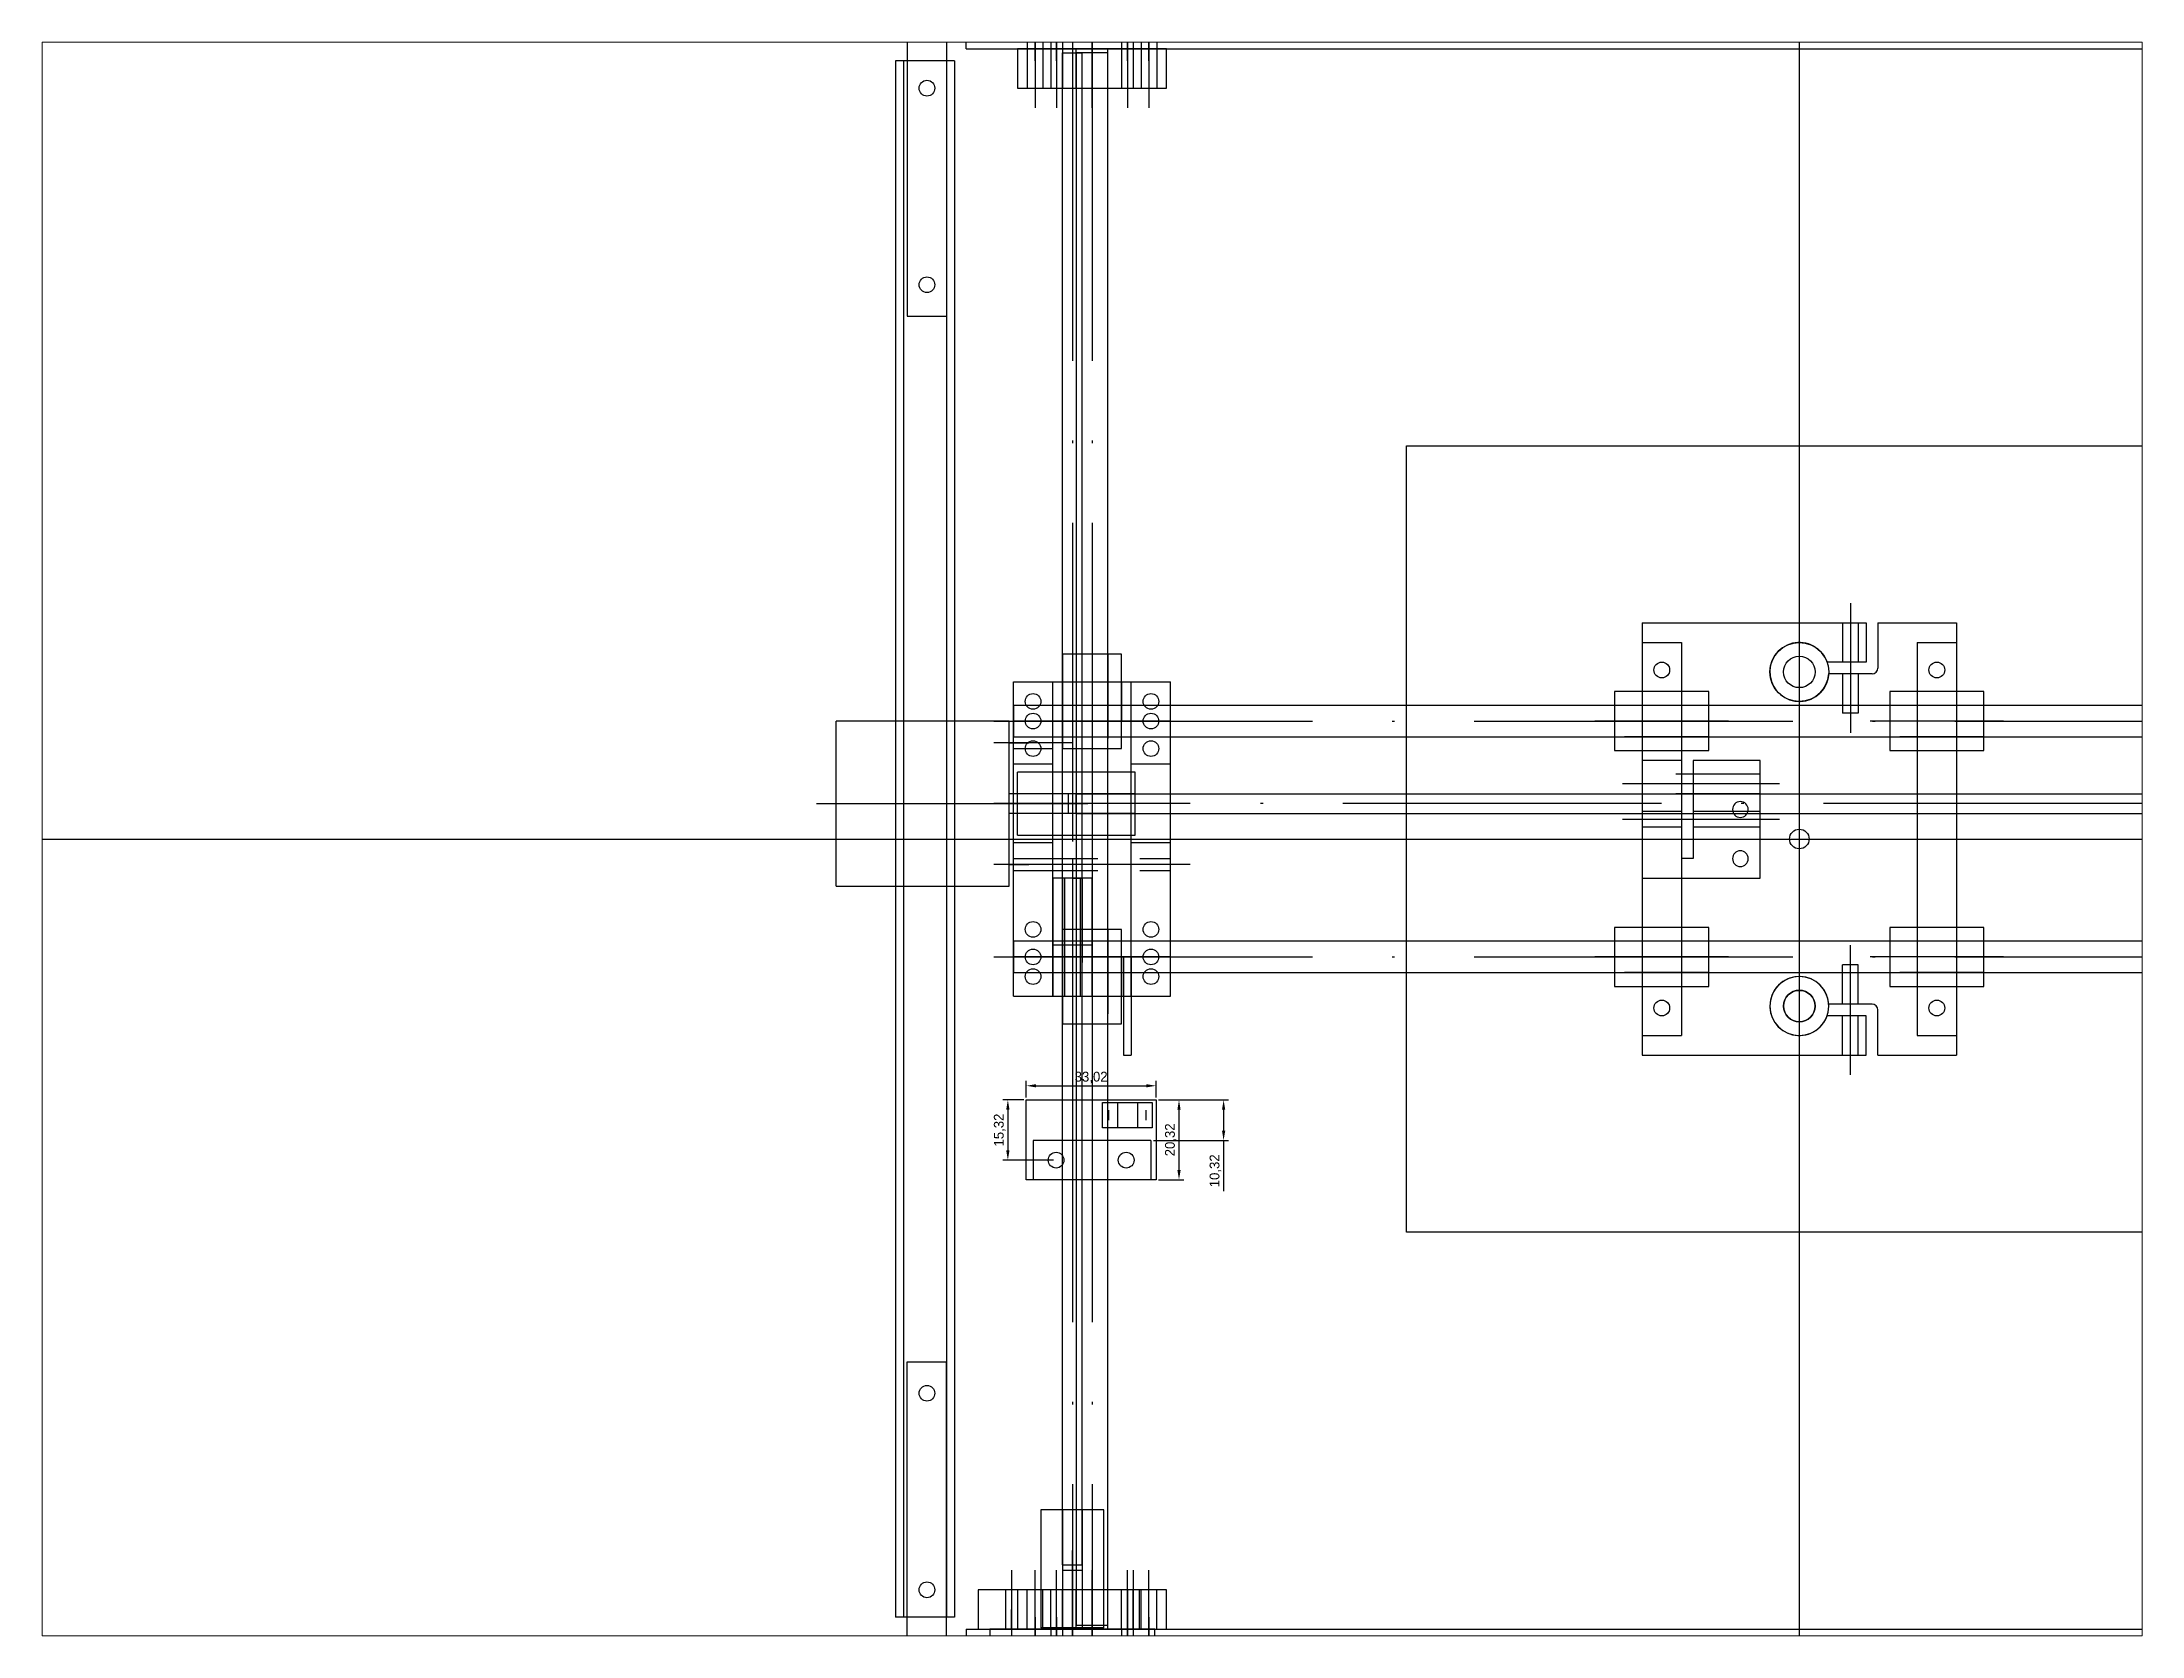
# Paper-space layout 'Layout1' of a CAD drawing. Header units: millimetres. Extents: x 26 to 231, y 20 to 176.
# The model-space entities are those that its viewports show. They can reach past a viewport. Long polylines and large blocks are cut down to what shows.
import ezdxf

# ---------------------------------------------------------------- set-up
doc = ezdxf.new("R2010")
doc.units = ezdxf.units.MM
doc.linetypes.add('ACAD_ISO10W100', pattern=[18, 12, -3, 0, -3])
doc.linetypes.add('HIDDEN2', pattern=[4.7625, 3.175, -1.5875])
for name, color, linetype in [('bearings', 242, 'Continuous'), ('bed', 10, 'Continuous'), ('clutches', 90, 'Continuous'), ('endstops', 210, 'Continuous'), ('endstops_plate', 200, 'Continuous'), ('frame', 31, 'Continuous'), ('frame_angles', 11, 'Continuous'), ('nuts', 182, 'Continuous'), ('rods', 34, 'Continuous'), ('screws', 51, 'Continuous'), ('steppers', 120, 'Continuous'), ('x_fix', 142, 'Continuous'), ('y_fix', 54, 'Continuous'), ('z_fix', 226, 'Continuous'), ('zx_fix', 86, 'Continuous')]:
    doc.layers.add(name, color=color, linetype=linetype)
doc.dimstyles.new('ISO-25', dxfattribs={"dimtxt": 2.5, "dimasz": 2.5, "dimexe": 1.25, "dimexo": 0.625, "dimtad": 1, "dimtxsty": 'Standard', "dimcen": 2.5, "dimadec": 0, "dimazin": 0, "dimtfac": 1, "dimtmove": 0, "dimatfit": 3, "dimfxl": 1, "dimarcsym": 0})

# ---------------------------------------------------------------- blocks, each defined once
blk = doc.blocks.new('rod')
at = {"layer": 'rods'}
for p, q in [((4, 0), (-4, 0)), ((-4, 0), (-4, -400)), ((4, -400), (4, 0)), ((-4, -400), (4, -400))]:
    blk.add_line(p, q, dxfattribs=at)
at = {"layer": 'rods', "linetype": 'ACAD_ISO10W100'}
blk.add_line((0, 5), (0, -405), dxfattribs=at)
blk = doc.blocks.new('bearing1')
at = {"layer": 'bearings', "linetype": 'ACAD_ISO10W100'}
blk.add_line((0, 17), (0, -17), dxfattribs=at)
at = {"layer": 'bearings'}
for p, q in [((7.5, 12), (-7.5, 12)), ((-7.5, 12), (-7.5, -12)), ((7.5, -12), (7.5, 12)), ((-7.5, -12), (7.5, -12))]:
    blk.add_line(p, q, dxfattribs=at)
at = {"layer": 'bearings', "linetype": 'HIDDEN2'}
for p, q in [((-4, 12), (-4, -12)), ((4, 12), (4, -12))]:
    blk.add_line(p, q, dxfattribs=at)
blk = doc.blocks.new('stepper')
at = {"layer": 'steppers'}
for p, q in [((0, -21), (0, 21)), ((44, 21), (0, 21)), ((44, -21), (44, 21)), ((44, 15.5), (49, 15.5)), ((59, 2.5), (44, 2.5)), ((59, 2.5), (59, -2.5)), ((59, -2.5), (44, -2.5)), ((44, -15.5), (49, -15.5)), ((0, -21), (44, -21))]:
    blk.add_line(p, q, dxfattribs=at)
at = {"layer": 'steppers', "linetype": 'ACAD_ISO10W100'}
blk.add_line((-5, 0), (64, 0), dxfattribs=at)
blk = doc.blocks.new('bearing2')
at = {"layer": 'bearings'}
for radius in [7.5, 4]:
    blk.add_circle((0, 0), radius, dxfattribs=at)
blk = doc.blocks.new('nut_top')
at = {"linetype": 'HIDDEN2'}
for p, q in [((-2.5, 30), (-2.5, 0)), ((2.5, 30), (2.5, 0))]:
    blk.add_line(p, q, dxfattribs=at)
blk.add_line((0, 30), (2.5, 30))
at = {"layer": 'nuts', "linetype": 'ACAD_ISO10W100'}
blk.add_line((0, 35), (0, -5), dxfattribs=at)
at = {"layer": 'nuts'}
for p, q in [((5, 30), (-5, 30)), ((-5, 30), (-5, 0)), ((5, 0), (5, 30)), ((5, 13), (-5, 13)), ((5, 10), (-5, 10)), ((-5, 0), (5, 0))]:
    blk.add_line(p, q, dxfattribs=at)
at = {"layer": 'nuts', "linetype": 'HIDDEN2'}
for p, q in [((-2, 30), (-2, 0)), ((2, 30), (2, 0))]:
    blk.add_line(p, q, dxfattribs=at)
blk = doc.blocks.new('screw_1')
at = {"linetype": 'ACAD_ISO10W100'}
blk.add_line((0, 389.64), (0, -5), dxfattribs=at)
at = {"layer": 'screws'}
for p, q in [((-2.5, 0), (-2.5, 384.64)), ((-2.5, 384.64), (2.5, 384.64)), ((2.5, 0), (2.5, 384.64)), ((-2.5, 0), (2.5, 0))]:
    blk.add_line(p, q, dxfattribs=at)
blk = doc.blocks.new('clutch')
at = {"layer": 'clutches', "linetype": 'ACAD_ISO10W100'}
blk.add_line((0, 35), (0, -5), dxfattribs=at)
at = {"layer": 'clutches'}
for p, q in [((8, 30), (-8, 30)), ((-8, 30), (-8, 0)), ((8, 0), (8, 30)), ((8, 0), (-8, 0))]:
    blk.add_line(p, q, dxfattribs=at)
at = {"layer": 'clutches', "linetype": 'HIDDEN2'}
for p, q in [((-2.5, 30), (-2.5, 0)), ((2.5, 30), (2.5, 0))]:
    blk.add_line(p, q, dxfattribs=at)
blk = doc.blocks.new('but_front')
at = {"layer": 'nuts', "linetype": 'ACAD_ISO10W100'}
for p, q in [((15, 35), (15, -5)), ((24, 35), (24, -5))]:
    blk.add_line(p, q, dxfattribs=at)
at = {"layer": 'nuts'}
for p, q in [((0, 0), (0, 30)), ((0, 30), (30, 30)), ((15, 30), (23, 30)), ((30, 30), (30, 13)), ((30, 13), (5, 13)), ((5, 13), (5, 13)), ((5, 13), (5, 10)), ((30, 10), (5, 10)), ((30, 10), (30, 0)), ((30, 0), (0, 0))]:
    blk.add_line(p, q, dxfattribs=at)
at = {"layer": 'nuts', "linetype": 'HIDDEN2'}
for p, q in [((13, 30), (13, 13)), ((17, 30), (17, 13)), ((21.5, 30), (21.5, 0)), ((26.5, 30), (26.5, 0)), ((13, 10), (13, 0)), ((17, 10), (17, 0))]:
    blk.add_line(p, q, dxfattribs=at)
at = {"layer": 'nuts'}
for centre in [(5, 25), (17.5, 25)]:
    blk.add_circle(centre, 2, dxfattribs=at)
blk = doc.blocks.new('bed_top')
at = {"layer": 'bed'}
for p, q in [((0, 200), (200, 200)), ((0, 0), (0, 200)), ((200, 200), (200, 0)), ((200, 0), (0, 0))]:
    blk.add_line(p, q, dxfattribs=at)
blk = doc.blocks.new('x_fix_top')
at = {"layer": 'x_fix', "linetype": 'ACAD_ISO10W100'}
for p, q in [((0, 85), (0, -5)), ((-5, 64.5), (-25, 64.5)), ((25, 49), (-25, 49)), ((25, 33.5), (-25, 33.5))]:
    blk.add_line(p, q, dxfattribs=at)
at = {"layer": 'x_fix'}
for p, q in [((-20, 80), (20, 80)), ((-20, 0), (-20, 80)), ((-10, 0), (-10, 80)), ((10, 0), (10, 80)), ((20, 0), (20, 80)), ((20, 70), (-20, 70)), ((20, 10), (-20, 10)), ((-20, 0), (-20, 10)), ((0, 10), (7.5, 10)), ((20, 0), (20, 10)), ((-20, 0), (20, 0))]:
    blk.add_line(p, q, dxfattribs=at)
at = {"layer": 'x_fix', "linetype": 'HIDDEN2'}
for p, q in [((-7.5, 80), (-7.5, 70)), ((7.5, 80), (7.5, 70)), ((-20, 66), (-10, 66)), ((-20, 63), (-10, 63)), ((-10, 59), (-20, 59)), ((20, 59), (10, 59)), ((-10, 39), (-20, 39)), ((20, 39), (10, 39)), ((-20, 35), (20, 35)), ((-20, 32), (20, 32)), ((-7.5, 10), (-7.5, 0)), ((7.5, 10), (7.5, 0))]:
    blk.add_line(p, q, dxfattribs=at)
at = {"layer": 'x_fix'}
for centre in [(-15, 75), (15, 75), (-15, 70), (15, 70), (-15, 63), (15, 63), (-15, 17), (15, 17), (-15, 10), (15, 10), (-15, 5), (15, 5)]:
    blk.add_circle(centre, 2, dxfattribs=at)
blk = doc.blocks.new('*D52')
at = {"layer": 'endstops_plate', "color": 0, "lineweight": -2}
for p, q in [((20.91, 133.62), (27.39, 133.62)), ((26.14, 131.12), (26.14, 115.8)), ((20.91, 113.3), (27.39, 113.3))]:
    blk.add_line(p, q, dxfattribs=at)
at = {"layer": 'endstops_plate', "color": 0}
for points in [[(25.73, 131.12), (26.56, 131.12), (26.14, 133.62)], [(25.73, 115.8), (26.56, 115.8), (26.14, 113.3)]]:
    blk.add_solid(points, dxfattribs=at)
at = {"layer": 'endstops_plate', "color": 0, "insert": (24.06, 123.46), "char_height": 2.5, "attachment_point": 5, "rotation": 90}
blk.add_mtext('20,32', dxfattribs=at)
blk = doc.blocks.new('*D53')
at = {"layer": 'endstops_plate', "color": 0, "lineweight": -2}
for p, q in [((-13.36, 133.62), (-18.66, 133.62)), ((-17.41, 131.12), (-17.41, 120.8)), ((-5.77, 118.3), (-18.66, 118.3))]:
    blk.add_line(p, q, dxfattribs=at)
at = {"layer": 'endstops_plate', "color": 0}
for points in [[(-17.83, 131.12), (-16.99, 131.12), (-17.41, 133.62)], [(-17.83, 120.8), (-16.99, 120.8), (-17.41, 118.3)]]:
    blk.add_solid(points, dxfattribs=at)
at = {"layer": 'endstops_plate', "color": 0, "insert": (-19.49, 125.96), "char_height": 2.5, "attachment_point": 5, "rotation": 90}
blk.add_mtext('15,32', dxfattribs=at)
blk = doc.blocks.new('*D54')
at = {"layer": 'endstops_plate', "color": 0, "lineweight": -2}
for p, q in [((-12.73, 134.25), (-12.73, 138.47)), ((-10.23, 137.22), (17.79, 137.22)), ((20.29, 134.25), (20.29, 138.47))]:
    blk.add_line(p, q, dxfattribs=at)
at = {"layer": 'endstops_plate', "color": 0}
for points in [[(-10.23, 137.64), (-10.23, 136.81), (-12.73, 137.22)], [(17.79, 137.64), (17.79, 136.81), (20.29, 137.22)]]:
    blk.add_solid(points, dxfattribs=at)
at = {"layer": 'endstops_plate', "color": 0, "insert": (3.78, 139.31), "char_height": 2.5, "attachment_point": 5}
blk.add_mtext('33,02', dxfattribs=at)
blk = doc.blocks.new('*D55')
at = {"layer": 'endstops_plate', "color": 0, "lineweight": -2}
for p, q in [((20.91, 133.62), (38.74, 133.62)), ((37.49, 131.12), (37.49, 125.8)), ((19.62, 123.3), (38.74, 123.3)), ((37.49, 123.3), (37.49, 110.39))]:
    blk.add_line(p, q, dxfattribs=at)
at = {"layer": 'endstops_plate', "color": 0}
for points in [[(37.08, 131.12), (37.91, 131.12), (37.49, 133.62)], [(37.08, 125.8), (37.91, 125.8), (37.49, 123.3)]]:
    blk.add_solid(points, dxfattribs=at)
at = {"layer": 'endstops_plate', "color": 0, "insert": (35.41, 115.59), "char_height": 2.5, "attachment_point": 5, "rotation": 90}
blk.add_mtext('10,32', dxfattribs=at)

msp = doc.modelspace()

# ---------------------------------------------------------------- linework, layer by layer
for p, direction in [((184, 234), (0, -1)), ((0, 200), (1, 0))]:
    msp.add_xline(p, direction)
at = {"layer": 'endstops'}
for p, q in [((12, 170), (12, 144.999)), ((12, 170), (14, 170)), ((14, 170), (14, 144.999)), ((12, 144.999), (14, 144.999)), ((6.65, 132.933), (19.35, 132.933)), ((6.65, 126.533), (6.65, 132.933)), ((8.25, 128.463), (8.25, 131.003)), ((10.45, 132.933), (10.45, 126.533)), ((15.55, 132.933), (15.55, 126.533)), ((17.75, 128.463), (17.75, 131.003)), ((19.35, 132.933), (19.35, 126.533)), ((-11, 123.303), (-11, 113.303)), ((19, 123.303), (-11, 123.303)), ((19.35, 126.533), (6.65, 126.533)), ((19, 123.303), (19, 113.303)), ((19, 113.303), (-11, 113.303))]:
    msp.add_line(p, q, dxfattribs=at)
for centre in [(-5.14, 118.303), (12.7, 118.303)]:
    msp.add_circle(centre, 2, dxfattribs=at)
at = {"layer": 'endstops_plate'}
for p, q in [((-12.73, 133.623), (20.29, 133.623)), ((-12.73, 113.303), (-12.73, 133.623)), ((20.29, 133.623), (20.29, 113.303)), ((20.29, 113.303), (-12.73, 113.303))]:
    msp.add_line(p, q, dxfattribs=at)
at = {"layer": 'frame'}
for p, q in [((-28, 401), (-28, 416)), ((-28, 403), (396, 403)), ((-28, 401), (396, 401)), ((-12.5, 403), (-12.5, 401)), ((-8.5, 403), (-8.5, 401)), ((-6.5, 403), (-6.5, 401)), ((-3.5, 403), (-3.5, 401)), ((11.5, 403), (11.5, 401)), ((14.5, 403), (14.5, 401)), ((16.5, 403), (16.5, 401)), ((20.5, 403), (20.5, 401)), ((-31, 398), (-46, 398)), ((-46, 398), (-46, 2)), ((-44, 398), (-44, 2)), ((-33, 398), (-33, 2)), ((-31, 398), (-31, 2)), ((-31, 2), (-46, 2)), ((-28, -1), (396, -1)), ((-28, -1), (-28, -16)), ((-28, -3), (396, -3)), ((-6.5, -1), (-6.5, -3)), ((-3.5, -1), (-3.5, -3)), ((11.5, -1), (11.5, -3)), ((14.5, -1), (14.5, -3))]:
    msp.add_line(p, q, dxfattribs=at)
for centre in [(-38, 391), (-38, 341), (-38, 59), (-38, 9)]:
    msp.add_circle(centre, 2, dxfattribs=at)
at = {"layer": 'frame_angles', "linetype": 'ACAD_ISO10W100'}
for p, q in [((-10.5, 398), (-10.5, 418)), ((-5, 398), (-5, 418)), ((13, 398), (13, 418)), ((18.5, 398), (18.5, 418)), ((-10.5, 2), (-10.5, -18)), ((-5, 2), (-5, -18)), ((13, 2), (13, -18)), ((18.5, 2), (18.5, -18))]:
    msp.add_line(p, q, dxfattribs=at)
at = {"layer": 'frame_angles'}
for p, q in [((-43, 413), (-43, 333)), ((37, 413), (37, 403)), ((37, 403), (-33, 403)), ((-33, 403), (-33, 333)), ((-43, 333), (-33, 333)), ((-43, -13), (-43, 67)), ((-43, 67), (-33, 67)), ((-33, -3), (-33, 67)), ((37, -3), (-33, -3)), ((37, -13), (37, -3))]:
    msp.add_line(p, q, dxfattribs=at)
at = {"layer": 'frame_angles', "linetype": 'HIDDEN2'}
for p, q in [((-12.5, 403), (-12.5, 413)), ((-8.5, 403), (-8.5, 413)), ((-6.5, 403), (-6.5, 413)), ((-3.5, 403), (-3.5, 413)), ((11.5, 403), (11.5, 413)), ((14.5, 403), (14.5, 413)), ((16.5, 403), (16.5, 413)), ((20.5, 403), (20.5, 413)), ((-12.5, -3), (-12.5, -13)), ((-8.5, -3), (-8.5, -13)), ((-6.5, -3), (-6.5, -13)), ((-3.5, -3), (-3.5, -13)), ((11.5, -3), (11.5, -13)), ((14.5, -3), (14.5, -13)), ((16.5, -3), (16.5, -13)), ((20.5, -3), (20.5, -13))]:
    msp.add_line(p, q, dxfattribs=at)
at = {"layer": 'frame_angles'}
for centre in [(-38, 391), (-38, 341), (-38, 59), (-38, 9)]:
    msp.add_circle(centre, 2, dxfattribs=at)
at = {"layer": 'nuts', "linetype": 'HIDDEN2'}
for p, q in [((-3, 170), (-3, 160)), ((1, 170), (1, 160))]:
    msp.add_line(p, q, dxfattribs=at)
at = {"layer": 'rods'}
for centre in [(184, 242.5), (184, 157.5)]:
    msp.add_circle(centre, 4, dxfattribs=at)
at = {"layer": 'screws'}
msp.add_circle((184, 200), 2.5, dxfattribs=at)
at = {"layer": 'y_fix'}
for p, q in [((23, 401), (-15, 401)), ((-15, 401), (-15, 391)), ((23, 391), (23, 401)), ((-15, 391), (23, 391)), ((23, 9), (-25, 9)), ((-25, 9), (-25, -1)), ((23, -1), (23, 9)), ((-25, -1), (23, -1))]:
    msp.add_line(p, q, dxfattribs=at)
at = {"layer": 'y_fix', "linetype": 'HIDDEN2'}
for p, q in [((-12.5, 401), (-12.5, 391)), ((-8.5, 401), (-8.5, 391)), ((-6.5, 401), (-6.5, 391)), ((-3.5, 401), (-3.5, 391)), ((0, 391), (0, 401)), ((8, 391), (8, 401)), ((11.5, 401), (11.5, 391)), ((14.5, 401), (14.5, 391)), ((16.5, 401), (16.5, 391)), ((20.5, 401), (20.5, 391)), ((-18, 9), (-18, -1)), ((-15, 9), (-15, -1)), ((-12.5, -1), (-12.5, 9)), ((-8.5, -1), (-8.5, 9)), ((-6.5, -1), (-6.5, 9)), ((-3.5, -1), (-3.5, 9)), ((0, -1), (0, 9)), ((8, -1), (8, 9)), ((11.5, -1), (11.5, 9)), ((13, 9), (13, -1)), ((14.5, -1), (14.5, 9)), ((16, 9), (16, -1)), ((16.5, -1), (16.5, 9)), ((20.5, -1), (20.5, 9))]:
    msp.add_line(p, q, dxfattribs=at)
at = {"layer": 'y_fix', "linetype": 'ACAD_ISO10W100'}
for p, q in [((-10.5, 406), (-10.5, 386)), ((-5, 406), (-5, 386)), ((4, 386), (4, 406)), ((13, 406), (13, 386)), ((18.5, 406), (18.5, 386)), ((-16.5, 14), (-16.5, -6)), ((-10.5, -6), (-10.5, 14)), ((-5, -6), (-5, 14)), ((4, -6), (4, 14)), ((13, -6), (13, 14)), ((14.5, 14), (14.5, -6)), ((18.5, -6), (18.5, 14))]:
    msp.add_line(p, q, dxfattribs=at)
at = {"layer": 'zx_fix', "linetype": 'ACAD_ISO10W100'}
for p, q in [((197, 260), (197, 227)), ((197, 140), (197, 173))]:
    msp.add_line(p, q, dxfattribs=at)
at = {"layer": 'zx_fix'}
for p, q in [((144, 255), (144, 145)), ((144, 255), (201, 255)), ((197, 255), (199, 255)), ((201, 255), (201, 245)), ((204, 255), (204, 243.5)), ((204, 255), (224, 255)), ((224, 255), (224, 145)), ((144, 250), (154, 250)), ((144, 250), (144, 243)), ((154, 250), (154, 150)), ((214, 250), (224, 250)), ((214, 250), (214, 150)), ((201, 245), (191.071, 245)), ((202.5, 242), (191.483, 242)), ((201, 155), (191.071, 155)), ((202.5, 158), (191.483, 158)), ((201, 145), (201, 155)), ((204, 145), (204, 156.5)), ((144, 150), (154, 150)), ((214, 150), (224, 150)), ((144, 145), (201, 145)), ((197, 145), (199, 145)), ((204, 145), (224, 145))]:
    msp.add_line(p, q, dxfattribs=at)
at = {"layer": 'zx_fix', "linetype": 'HIDDEN2'}
for p, q in [((195, 255), (195, 245)), ((199, 255), (199, 245)), ((195, 242), (195, 232)), ((199, 242), (199, 232)), ((199, 232), (195, 232)), ((195, 158), (195, 168)), ((199, 168), (195, 168)), ((199, 158), (199, 168)), ((195, 145), (195, 155)), ((199, 145), (199, 155))]:
    msp.add_line(p, q, dxfattribs=at)
at = {"layer": 'zx_fix'}
for centre in [(149, 243), (219, 243), (149, 157), (219, 157)]:
    msp.add_circle(centre, 2, dxfattribs=at)
for centre, radius, start, end in [((184, 242.5), 7.5, 19.47122, 356.17745), ((202.5, 243.5), 1.5, 270, 0), ((184, 157.5), 7.5, 3.82255, 340.52878), ((202.5, 156.5), 1.5, 0, 90)]:
    msp.add_arc(centre, radius, start, end, dxfattribs=at)

# ---------------------------------------------------------------- block references
at = {"layer": 'bearings'}
for name, p in [('bearing1', (4, 235)), ('bearing2', (184, 242.5)), ('bearing1', (4, 165))]:
    msp.add_blockref(name, p, dxfattribs=at)
at = {"layer": 'bearings', "rotation": 270}
for p in [(149, 230), (219, 230), (149, 170), (219, 170)]:
    msp.add_blockref('bearing1', p, dxfattribs=at)
at = {"layer": 'bearings', "xscale": -1, "rotation": 180}
msp.add_blockref('bearing2', (184, 157.5), dxfattribs=at)
at = {"layer": 'nuts', "xscale": -1, "rotation": 270}
msp.add_blockref('but_front', (144, 190), dxfattribs=at)
at = {"layer": 'nuts'}
msp.add_blockref('nut_top', (-1, 160), dxfattribs=at)
at = {"layer": 'screws'}
msp.add_blockref('screw_1', (-1, 15.364), dxfattribs=at)
at = {"layer": 'screws', "rotation": 270}
msp.add_blockref('screw_1', (-0.074, 209), dxfattribs=at)
at = {"layer": 'steppers'}
msp.add_blockref('stepper', (-61.074, 209), dxfattribs=at)
at = {"layer": 'steppers', "rotation": 90}
msp.add_blockref('stepper', (-1, -45), dxfattribs=at)
at = {"layer": 'x_fix'}
msp.add_blockref('x_fix_top', (4, 160), dxfattribs=at)
at = {"layer": 'y_fix'}
for name, p in [('rod', (4, 400)), ('clutch', (-1, -0.636))]:
    msp.add_blockref(name, p, dxfattribs=at)
for name, p, rotation in [('rod', (-16, 230), 90), ('clutch', (-15, 209), 270), ('rod', (-16, 170), 90)]:
    msp.add_blockref(name, p, dxfattribs=dict(at, rotation=rotation))
at = {"layer": 'z_fix'}
msp.add_blockref('bed_top', (84, 100), dxfattribs=at)

# ---------------------------------------------------------------- dimensions: what is measured, and where the dimension line sits
at = {"layer": 'endstops_plate'}
dim = msp.add_linear_dim(base=(20.29, 137.222), p1=(-12.73, 133.623), p2=(20.29, 133.623), dimstyle='ISO-25', dxfattribs=at)
dim.commit()
dim.dimension.update_dxf_attribs({"geometry": '*D54', "text_midpoint": (3.78, 139.305)})
for base, p1, p2, picture, middle in [((-17.411, 118.303), (-12.73, 133.623), (-5.14, 118.303), '*D53', (-19.494, 125.963)), ((37.492, 123.303), (20.29, 133.623), (19, 123.303), '*D55', (35.408, 115.595)), ((26.142, 113.303), (20.29, 133.623), (20.29, 113.303), '*D52', (24.059, 123.463))]:
    dim = msp.add_linear_dim(base=base, p1=p1, p2=p2, angle=90, dimstyle='ISO-25', dxfattribs=at)
    dim.commit()
    dim.dimension.update_dxf_attribs({"geometry": picture, "text_midpoint": middle})

psp = doc.layouts.get("Layout1")

# ---------------------------------------------------------------- viewports
at = {"layer": 'y_fix'}
psp.add_viewport(center=(128.5, 97.5), size=(205.6, 156), view_center_point=(4, 200), view_height=405.49199, dxfattribs=at)

doc.saveas('drawing.dxf')
